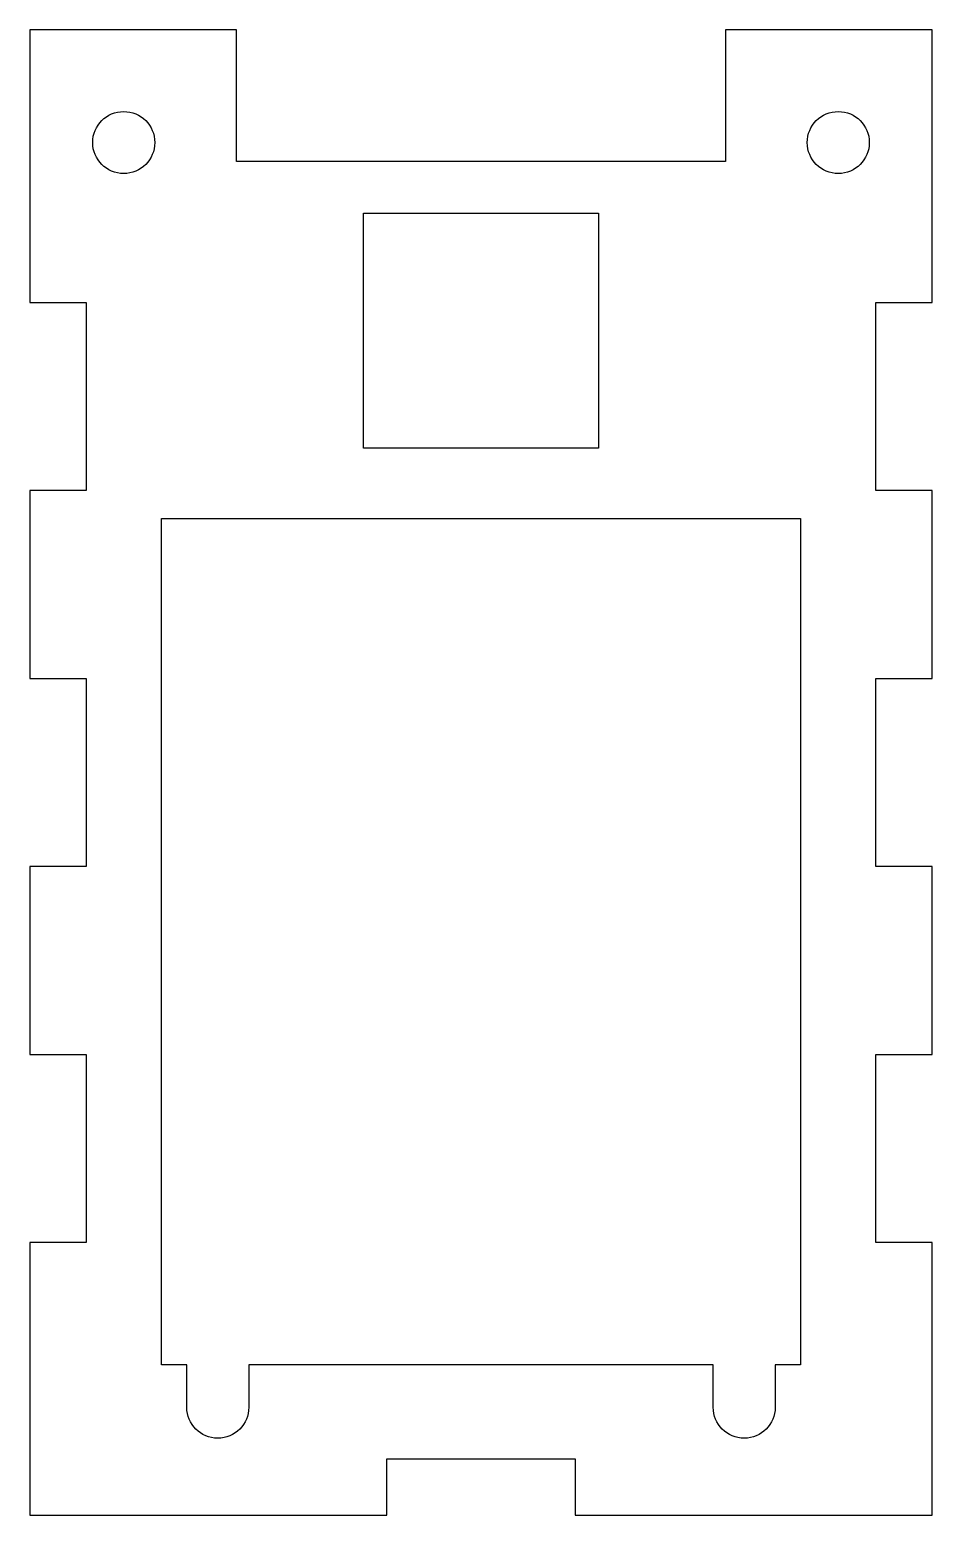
# Model space of a CAD drawing. Header units: millimetres. Extents: x -24 to 24, y -31 to 48.
import ezdxf

# ---------------------------------------------------------------- set-up
doc = ezdxf.new("R2010")
doc.units = ezdxf.units.MM

msp = doc.modelspace()

# ---------------------------------------------------------------- linework, layer by layer
for points in [[(-21, 3.5), (-24, 3.5), (-24, -6.5), (-21, -6.5), (-21, -16.5), (-24, -16.5), (-24, -31), (-5, -31), (-5, -28), (5, -28), (5, -31), (24, -31), (24, -16.5), (21, -16.5), (21, -6.5), (24, -6.5), (24, 3.5), (21, 3.5), (21, 13.5), (24, 13.5), (24, 23.5), (21, 23.5), (21, 33.5), (24, 33.5), (24, 48), (13, 48), (13, 41), (-13, 41), (-13, 48), (-24, 48), (-24, 33.5), (-21, 33.5), (-21, 23.5), (-24, 23.5), (-24, 13.5), (-21, 13.5)], [(-6.25, 38.25), (6.25, 38.25), (6.25, 25.75), (-6.25, 25.75)]]:
    msp.add_lwpolyline(points, close=True)
msp.add_lwpolyline([(17, 22), (17, -23), (15.65, -23), (15.65, -25.25, -1), (12.35, -25.25), (12.35, -23), (-12.35, -23), (-12.35, -25.25, -1), (-15.65, -25.25), (-15.65, -23), (-17, -23), (-17, 22)], format="xyb", close=True)
for centre in [(-19, 42), (19, 42)]:
    msp.add_circle(centre, 1.65)

doc.saveas('drawing.dxf')
